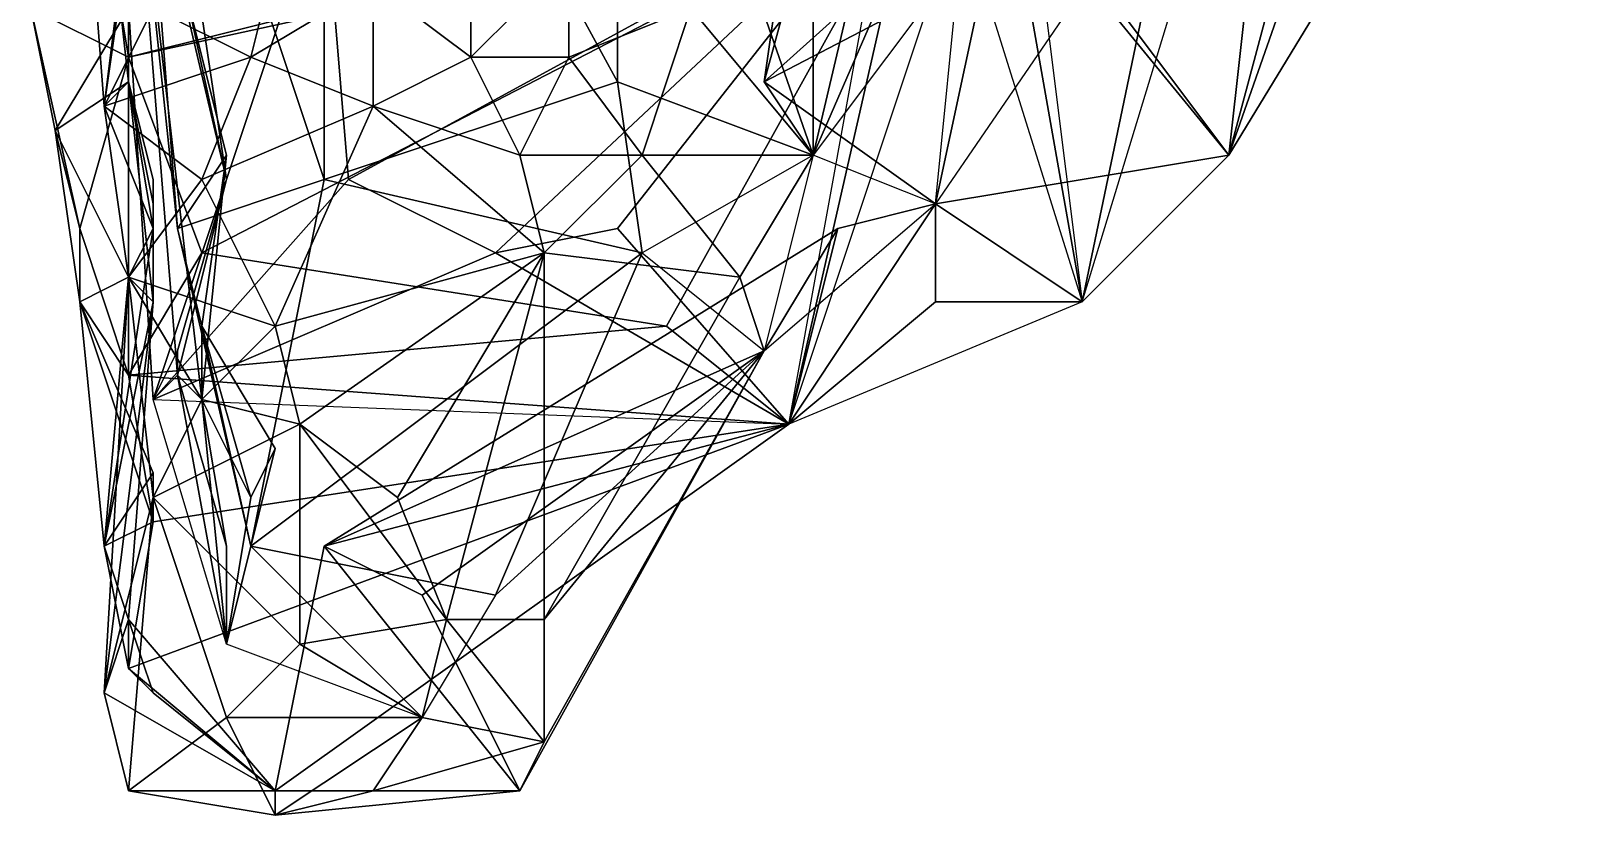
# Model space of a CAD drawing. Header units: metres. Extents: x -3.92 to 4.26, y -4.92 to 4.9.
# Drawn here: x 2.76 to 4.02, y -2.94 to -2.298 of the extents above; entities that cross this region are included whole.
import ezdxf

# ---------------------------------------------------------------- set-up
doc = ezdxf.new("R2010")
doc.units = ezdxf.units.M

msp = doc.modelspace()

# ---------------------------------------------------------------- linework, layer by layer
for points in [[(3, -1.9, -1), (3, -2.42, -1.04), (2.84, -1.94, -1)], [(3.24, -1.94, -0.94), (3.24, -2.34, -0.96), (3, -1.9, -1)], [(3, -1.9, -1), (3.24, -2.34, -0.96), (3, -2.42, -1.04)], [(3.48, -1.9, -0.78), (3.36, -2.34, -1.02), (3.4, -2.06, -1.02)], [(3.82, -2.1, -0.46), (3.36, -2.34, -1.02), (3.48, -1.9, -0.78)], [(2.84, -1.94, -1), (2.88, -2.46, -0.98), (2.84, -2.08, -0.74)], [(3, -2.42, -1.04), (2.88, -2.46, -0.98), (2.84, -1.94, -1)], [(3.6, -1.94, -0.46), (3.4, -2.4, -1.06), (3.24, -1.94, -0.94)], [(3.4, -2.4, -1.06), (3.24, -2.34, -0.96), (3.24, -1.94, -0.94)], [(3.6, -1.94, -0.46), (3.48, -2.06, -0.4), (3.4, -2.4, -1.06)], [(4.02, -1.94, -0.26), (3.74, -2.4, -0.32), (3.82, -2.1, -0.46)], [(4.02, -1.94, -0.26), (3.88, -2, 0.04), (3.74, -2.4, -0.32)], [(2.84, -2.08, -0.66), (2.92, -2.42, -0.28), (2.82, -1.96, -0.42)], [(2.86, -2.02, -0.28), (2.92, -2.42, -0.28), (2.82, -1.96, -0.06)], [(2.92, -2.42, -0.28), (2.86, -2.02, -0.28), (2.82, -1.96, -0.42)], [(2.92, -2.42, -0.28), (2.86, -2.6, -0.1), (2.82, -1.96, -0.06)], [(2.82, -1.96, -0.06), (2.86, -2.6, -0.1), (3, -2.18, -0.28)], [(3.88, -2, 0.04), (3.78, -2.04), (3.74, -2.4, -0.32)], [(3.78, -2.04), (3.56, -2.18, -0.02), (3.74, -2.4, -0.32)], [(3.72, -2.04, -0.28), (3.58, -2.2, -0.18), (3.62, -2.52, -0.26)], [(3.72, -2.04, -0.28), (3.62, -2.52, -0.26), (3.76, -2.06, -0.38)], [(3.4, -2.06, -1.02), (3.4, -2.4, -1.06), (3.3, -2.28, -1.08)], [(3.36, -2.34, -1.02), (3.4, -2.4, -1.06), (3.4, -2.06, -1.02)], [(3.48, -2.06, -0.4), (3.52, -2.24, -0.36), (3.4, -2.4, -1.06)], [(3.76, -2.06, -0.38), (3.5, -2.44, -0.34), (3.52, -2.24, -0.36)], [(2.84, -2.08, -0.74), (2.92, -2.4, -0.86), (2.84, -2.08, -0.66)], [(2.92, -2.4, -0.86), (2.9, -2.6, -0.64), (2.84, -2.08, -0.66)], [(2.84, -2.08, -0.74), (2.88, -2.46, -0.98), (2.92, -2.4, -0.86)], [(2.84, -2.08, -0.66), (2.88, -2.58, -0.44), (2.92, -2.42, -0.28)], [(2.9, -2.6, -0.64), (2.88, -2.58, -0.44), (2.84, -2.08, -0.66)], [(2.84, -2.2, -1.08), (2.82, -2.36, -1.08), (2.8, -2.1, -1.08)], [(2.8, -2.1, -1.08), (2.82, -2.36, -1.08), (2.84, -2.22, -0.84)], [(3.56, -2.16, -0.4), (3.36, -2.34, -1.02), (3.82, -2.1, -0.46)], [(3.74, -2.4, -0.32), (3.56, -2.16, -0.4), (3.82, -2.1, -0.46)], [(3.48, -2.16, 0.24), (2.82, -2.2, 0.02), (2.84, -2.32, 0.02)], [(2.82, -2.16, -0.58), (2.84, -2.34, -0.52), (2.84, -2.22, -0.5)], [(2.82, -2.16, -0.58), (2.84, -2.28, -0.6), (2.84, -2.34, -0.52)], [(3.48, -2.16, 0.24), (2.84, -2.32, 0.02), (3.48, -2.18, 0.08)], [(3.56, -2.16, -0.4), (3.5, -2.44, -0.34), (3.36, -2.34, -1.02)], [(3.56, -2.16, -0.4), (3.74, -2.4, -0.32), (3.5, -2.44, -0.34)], [(2.84, -2.32, 0.02), (2.9, -2.48, -0.14), (3.48, -2.18, 0.08)], [(2.86, -2.6, -0.1), (3.02, -2.42, -0.28), (3, -2.18, -0.28)], [(3.48, -2.18, 0.08), (2.9, -2.48, -0.14), (3.28, -2.54, -0.26)], [(3, -2.18, -0.28), (3.02, -2.42, -0.28), (3.46, -2.18)], [(3.02, -2.42, -0.28), (3.14, -2.48, -0.28), (3.46, -2.18)], [(3.14, -2.48, -0.28), (3.24, -2.46, -0.28), (3.46, -2.18)], [(3.38, -2.62, -0.24), (3.46, -2.18), (3.24, -2.46, -0.28)], [(3.48, -2.18, 0.08), (3.28, -2.54, -0.26), (3.38, -2.62, -0.24)], [(3.48, -2.18, 0.08), (3.38, -2.62, -0.24), (3.52, -2.2, 0.16)], [(3.56, -2.18, -0.02), (3.52, -2.2, 0.16), (3.62, -2.52, -0.26)], [(3.56, -2.18, -0.02), (3.62, -2.52, -0.26), (3.74, -2.4, -0.32)], [(2.76, -2.28, 0.02), (2.84, -2.32, 0.02), (2.82, -2.2, 0.02)], [(2.84, -2.2, -1.08), (2.86, -2.28, -1.08), (2.82, -2.36, -1.08)], [(2.82, -2.36, -1.08), (2.84, -2.34, -0.82), (2.84, -2.22, -0.84)], [(2.84, -2.22, -0.84), (2.84, -2.34, -0.82), (2.84, -2.24, -0.76)], [(2.84, -2.22, -0.34), (2.84, -2.34, -0.34), (2.84, -2.28, -0.28)], [(2.84, -2.22, -0.34), (2.84, -2.26, -0.42), (2.84, -2.34, -0.34)], [(2.84, -2.34, -0.52), (2.84, -2.26, -0.42), (2.84, -2.22, -0.5)], [(2.84, -2.24, -0.76), (2.84, -2.34, -0.7), (2.84, -2.24, -0.68)], [(2.84, -2.34, -0.82), (2.84, -2.34, -0.7), (2.84, -2.24, -0.76)], [(2.84, -2.34, -0.7), (2.84, -2.28, -0.6), (2.84, -2.24, -0.68)], [(2.94, -2.32, -1.08), (2.86, -2.28, -1.08), (2.96, -2.24, -1.08)], [(3.04, -2.26, -1.08), (2.94, -2.32, -1.08), (2.96, -2.24, -1.08)], [(3.12, -2.24, -1.08), (3.12, -2.32, -1.08), (3.04, -2.26, -1.08)], [(3.2, -2.24, -1.08), (3.12, -2.32, -1.08), (3.12, -2.24, -1.08)], [(3.2, -2.32, -1.08), (3.12, -2.32, -1.08), (3.2, -2.24, -1.08)], [(3.3, -2.28, -1.08), (3.2, -2.32, -1.08), (3.2, -2.24, -1.08)], [(2.84, -2.26, -0.42), (2.84, -2.34, -0.42), (2.84, -2.34, -0.34)], [(2.84, -2.34, -0.52), (2.84, -2.34, -0.42), (2.84, -2.26, -0.42)], [(3.04, -2.26, -1.08), (3.04, -2.36, -1.08), (2.94, -2.32, -1.08)], [(3.12, -2.32, -1.08), (3.04, -2.36, -1.08), (3.04, -2.26, -1.08)], [(2.84, -2.28, -0.28), (2.78, -2.38, -0.02), (2.76, -2.28, 0.02)], [(2.76, -2.28, 0.02), (2.8, -2.46, 0.02), (2.84, -2.32, 0.02)], [(2.78, -2.38, -0.02), (2.8, -2.46, 0.02), (2.76, -2.28, 0.02)], [(2.84, -2.28, -0.28), (2.84, -2.34, -0.34), (2.78, -2.38, -0.02)], [(2.86, -2.28, -1.08), (2.94, -2.32, -1.08), (2.82, -2.36, -1.08)], [(2.84, -2.34, -0.7), (2.84, -2.34, -0.52), (2.84, -2.28, -0.6)], [(3.3, -2.28, -1.08), (3.26, -2.4, -1.08), (3.2, -2.32, -1.08)], [(3.4, -2.4, -1.06), (3.26, -2.4, -1.08), (3.3, -2.28, -1.08)], [(2.84, -2.32, 0.02), (2.8, -2.46, 0.02), (2.84, -2.58, -0.02)], [(2.94, -2.32, -1.08), (2.9, -2.42, -1.08), (2.82, -2.36, -1.08)], [(2.9, -2.48, -0.14), (2.84, -2.32, 0.02), (2.84, -2.58, -0.02)], [(3.04, -2.36, -1.08), (2.9, -2.42, -1.08), (2.94, -2.32, -1.08)], [(3.16, -2.4, -1.08), (3.04, -2.36, -1.08), (3.12, -2.32, -1.08)], [(3.2, -2.32, -1.08), (3.16, -2.4, -1.08), (3.12, -2.32, -1.08)], [(3.2, -2.32, -1.08), (3.26, -2.4, -1.08), (3.16, -2.4, -1.08)], [(2.84, -2.34, -0.34), (2.84, -2.5, -0.2), (2.78, -2.38, -0.02)], [(2.82, -2.36, -1.08), (2.86, -2.46, -0.84), (2.84, -2.34, -0.82)], [(2.84, -2.34, -0.82), (2.86, -2.44, -0.76), (2.84, -2.34, -0.7)], [(2.86, -2.44, -0.76), (2.86, -2.52, -0.7), (2.84, -2.34, -0.7)], [(2.84, -2.34, -0.82), (2.86, -2.46, -0.84), (2.86, -2.44, -0.76)], [(2.84, -2.34, -0.34), (2.86, -2.46, -0.32), (2.84, -2.5, -0.2)], [(2.84, -2.34, -0.42), (2.86, -2.46, -0.4), (2.84, -2.34, -0.34)], [(2.84, -2.34, -0.52), (2.86, -2.46, -0.48), (2.84, -2.34, -0.42)], [(2.84, -2.34, -0.7), (2.86, -2.42, -0.62), (2.84, -2.34, -0.52)], [(2.86, -2.52, -0.7), (2.86, -2.52, -0.62), (2.84, -2.34, -0.7)], [(2.84, -2.34, -0.34), (2.86, -2.46, -0.4), (2.86, -2.46, -0.32)], [(2.84, -2.34, -0.42), (2.86, -2.46, -0.48), (2.86, -2.46, -0.4)], [(2.84, -2.34, -0.52), (2.86, -2.52, -0.62), (2.86, -2.46, -0.48)], [(2.86, -2.52, -0.62), (2.86, -2.42, -0.62), (2.84, -2.34, -0.7)], [(2.86, -2.52, -0.62), (2.84, -2.34, -0.52), (2.86, -2.42, -0.62)], [(3.24, -2.34, -0.96), (3.26, -2.48, -1.06), (3, -2.42, -1.04)], [(3.4, -2.4, -1.06), (3.26, -2.48, -1.06), (3.24, -2.34, -0.96)], [(3.36, -2.34, -1.02), (3.5, -2.44, -0.34), (3.4, -2.4, -1.06)], [(2.9, -2.42, -1.08), (2.84, -2.5, -1.08), (2.82, -2.36, -1.08)], [(2.82, -2.36, -1.08), (2.84, -2.5, -1.08), (2.86, -2.46, -0.84)], [(3.04, -2.36, -1.08), (2.96, -2.54, -1.08), (2.9, -2.42, -1.08)], [(3.18, -2.48, -1.08), (2.96, -2.54, -1.08), (3.04, -2.36, -1.08)], [(3.16, -2.4, -1.08), (3.18, -2.48, -1.08), (3.04, -2.36, -1.08)], [(2.78, -2.38, -0.02), (2.8, -2.52, -0.06), (2.8, -2.46, 0.02)], [(2.78, -2.38, -0.02), (2.84, -2.5, -0.2), (2.8, -2.52, -0.06)], [(2.88, -2.46, -0.98), (2.9, -2.54, -0.86), (2.92, -2.4, -0.86)], [(2.92, -2.4, -0.86), (2.9, -2.54, -0.86), (2.9, -2.6, -0.64)], [(3.26, -2.4, -1.08), (3.18, -2.48, -1.08), (3.16, -2.4, -1.08)], [(3.26, -2.4, -1.08), (3.34, -2.5, -1.08), (3.18, -2.48, -1.08)], [(3.4, -2.4, -1.06), (3.34, -2.5, -1.08), (3.26, -2.4, -1.08)], [(3.4, -2.4, -1.06), (3.36, -2.56, -1.02), (3.34, -2.5, -1.08)], [(3.74, -2.4, -0.32), (3.62, -2.52, -0.26), (3.5, -2.44, -0.34)], [(2.96, -2.54, -1.08), (2.84, -2.5, -1.08), (2.9, -2.42, -1.08)], [(2.92, -2.42, -0.28), (2.88, -2.56, -0.24), (2.86, -2.6, -0.1)], [(2.86, -2.6, -0.1), (3.14, -2.48, -0.28), (3.02, -2.42, -0.28)], [(3, -2.42, -1.04), (2.94, -2.72, -1.06), (2.88, -2.46, -0.98)], [(2.88, -2.58, -0.44), (2.88, -2.58, -0.36), (2.92, -2.42, -0.28)], [(2.88, -2.58, -0.36), (2.88, -2.56, -0.24), (2.92, -2.42, -0.28)], [(3.26, -2.48, -1.06), (2.94, -2.72, -1.06), (3, -2.42, -1.04)], [(2.86, -2.46, -0.84), (2.86, -2.52, -0.78), (2.86, -2.44, -0.76)], [(2.86, -2.44, -0.76), (2.86, -2.52, -0.78), (2.86, -2.52, -0.7)], [(3.42, -2.46, -0.32), (3.36, -2.56, -1.02), (3.5, -2.44, -0.34)], [(3.5, -2.52, -0.26), (3.38, -2.62, -0.24), (3.5, -2.44, -0.34)], [(3.38, -2.62, -0.24), (3.42, -2.46, -0.32), (3.5, -2.44, -0.34)], [(3.62, -2.52, -0.26), (3.5, -2.52, -0.26), (3.5, -2.44, -0.34)], [(2.8, -2.52, -0.06), (2.84, -2.58, -0.02), (2.8, -2.46, 0.02)], [(2.82, -2.72, -0.38), (2.86, -2.46, -0.48), (2.86, -2.52, -0.62)], [(2.82, -2.72, -0.38), (2.86, -2.46, -0.4), (2.86, -2.46, -0.48)], [(2.82, -2.72, -0.38), (2.86, -2.46, -0.32), (2.86, -2.46, -0.4)], [(2.82, -2.72, -0.38), (2.84, -2.5, -0.2), (2.86, -2.46, -0.32)], [(2.84, -2.5, -1.08), (2.86, -2.52, -0.78), (2.86, -2.46, -0.84)], [(2.94, -2.72, -1.06), (2.9, -2.54, -0.86), (2.88, -2.46, -0.98)], [(3.38, -2.62, -0.24), (3, -2.72, -0.58), (3.42, -2.46, -0.32)], [(3.42, -2.46, -0.32), (3, -2.72, -0.58), (3.36, -2.56, -1.02)], [(3.38, -2.62, -0.24), (3.24, -2.46, -0.28), (3.14, -2.48, -0.28)], [(2.9, -2.48, -0.14), (2.84, -2.58, -0.02), (3.28, -2.54, -0.26)], [(2.86, -2.6, -0.1), (3.38, -2.62, -0.24), (3.14, -2.48, -0.28)], [(3.26, -2.48, -1.06), (3.14, -2.76, -0.98), (2.94, -2.72, -1.06)], [(3.18, -2.48, -1.08), (2.98, -2.62, -1.08), (2.96, -2.54, -1.08)], [(3.18, -2.48, -1.08), (3.06, -2.68, -1.06), (2.98, -2.62, -1.08)], [(3.1, -2.78, -1.08), (3.06, -2.68, -1.06), (3.18, -2.48, -1.08)], [(3.18, -2.78, -1.06), (3.1, -2.78, -1.08), (3.18, -2.48, -1.08)], [(3.26, -2.48, -1.06), (3.36, -2.56, -1.02), (3.14, -2.76, -0.98)], [(3.34, -2.5, -1.08), (3.18, -2.78, -1.06), (3.18, -2.48, -1.08)], [(2.84, -2.5, -0.2), (2.82, -2.72, -0.38), (2.8, -2.52, -0.06)], [(2.86, -2.68, -1.08), (2.82, -2.84, -1.02), (2.84, -2.5, -1.08)], [(2.84, -2.5, -1.08), (2.82, -2.84, -1.02), (2.86, -2.52, -0.78)], [(2.96, -2.54, -1.08), (2.9, -2.6, -1.08), (2.84, -2.5, -1.08)], [(2.9, -2.6, -1.08), (2.86, -2.68, -1.08), (2.84, -2.5, -1.08)], [(3.34, -2.5, -1.08), (3.36, -2.56, -1.02), (3.18, -2.78, -1.06)], [(2.8, -2.52, -0.06), (2.86, -2.7, -0.14), (2.84, -2.58, -0.02)], [(2.8, -2.52, -0.06), (2.86, -2.66, -0.22), (2.86, -2.7, -0.14)], [(2.86, -2.66, -0.22), (2.8, -2.52, -0.06), (2.82, -2.72, -0.38)], [(2.82, -2.84, -1.02), (2.84, -2.78, -0.54), (2.86, -2.52, -0.78)], [(2.84, -2.78, -0.54), (2.82, -2.72, -0.38), (2.86, -2.52, -0.62)], [(2.86, -2.52, -0.78), (2.84, -2.78, -0.54), (2.86, -2.52, -0.7)], [(2.84, -2.78, -0.54), (2.86, -2.52, -0.62), (2.86, -2.52, -0.7)], [(3.62, -2.52, -0.26), (3.38, -2.62, -0.24), (3.5, -2.52, -0.26)], [(3.28, -2.54, -0.26), (2.84, -2.58, -0.02), (3.38, -2.62, -0.24)], [(2.96, -2.54, -1.08), (2.98, -2.62, -1.08), (2.9, -2.6, -1.08)], [(2.94, -2.72, -1.06), (2.96, -2.64, -0.86), (2.9, -2.54, -0.86)], [(2.9, -2.54, -0.86), (2.94, -2.68, -0.68), (2.9, -2.6, -0.64)], [(2.96, -2.64, -0.86), (2.94, -2.68, -0.68), (2.9, -2.54, -0.86)], [(2.88, -2.58, -0.36), (2.86, -2.6, -0.1), (2.88, -2.56, -0.24)], [(3, -2.72, -0.58), (3.08, -2.76, -0.9), (3.36, -2.56, -1.02)], [(3.36, -2.56, -1.02), (3.08, -2.76, -0.9), (3.16, -2.92, -0.94)], [(3.36, -2.56, -1.02), (3.16, -2.92, -0.94), (3.18, -2.88, -1.04)], [(3.36, -2.56, -1.02), (3.18, -2.88, -1.04), (3.18, -2.78, -1.06)], [(2.84, -2.58, -0.02), (2.86, -2.7, -0.14), (3.38, -2.62, -0.24)], [(2.88, -2.58, -0.36), (2.92, -2.8, -0.6), (2.86, -2.6, -0.1)], [(2.9, -2.6, -0.64), (2.92, -2.72, -0.6), (2.88, -2.58, -0.44)], [(2.92, -2.72, -0.6), (2.92, -2.8, -0.6), (2.88, -2.58, -0.44)], [(2.92, -2.8, -0.6), (2.88, -2.58, -0.36), (2.88, -2.58, -0.44)], [(2.98, -2.62, -1.08), (2.86, -2.68, -1.08), (2.9, -2.6, -1.08)], [(2.92, -2.8, -0.6), (2.9, -2.6, -0.64), (2.94, -2.68, -0.68)], [(2.92, -2.8, -0.6), (2.92, -2.72, -0.6), (2.9, -2.6, -0.64)], [(2.86, -2.7, -0.14), (2.84, -2.82, -0.32), (3.38, -2.62, -0.24)], [(2.84, -2.82, -0.32), (2.96, -2.92, -0.62), (3.38, -2.62, -0.24)], [(2.98, -2.62, -1.08), (2.98, -2.8, -1.08), (2.86, -2.68, -1.08)], [(3.38, -2.62, -0.24), (2.96, -2.92, -0.62), (3, -2.72, -0.58)], [(3.06, -2.68, -1.06), (3.1, -2.78, -1.08), (2.98, -2.62, -1.08)], [(3.1, -2.78, -1.08), (2.98, -2.8, -1.08), (2.98, -2.62, -1.08)], [(2.96, -2.64, -0.86), (2.92, -2.8, -0.6), (2.94, -2.68, -0.68)], [(2.94, -2.72, -1.06), (2.92, -2.8, -0.6), (2.96, -2.64, -0.86)], [(2.86, -2.7, -0.14), (2.86, -2.66, -0.22), (2.82, -2.72, -0.38)], [(2.84, -2.92, -1.06), (2.82, -2.84, -1.02), (2.86, -2.68, -1.08)], [(2.92, -2.86, -1.08), (2.84, -2.92, -1.06), (2.86, -2.68, -1.08)], [(2.98, -2.8, -1.08), (2.92, -2.86, -1.08), (2.86, -2.68, -1.08)], [(2.84, -2.82, -0.32), (2.86, -2.7, -0.14), (2.82, -2.72, -0.38)], [(2.84, -2.78, -0.54), (2.84, -2.82, -0.4), (2.82, -2.72, -0.38)], [(2.84, -2.82, -0.32), (2.82, -2.72, -0.38), (2.84, -2.82, -0.4)], [(2.94, -2.72, -1.06), (3.08, -2.86, -0.98), (2.92, -2.8, -0.6)], [(3.14, -2.76, -0.98), (3.08, -2.86, -0.98), (2.94, -2.72, -1.06)], [(3, -2.72, -0.58), (2.96, -2.92, -0.62), (3.16, -2.92, -0.94)], [(3, -2.72, -0.58), (3.16, -2.92, -0.94), (3.08, -2.76, -0.9)], [(2.96, -2.92, -0.62), (2.84, -2.78, -0.54), (2.82, -2.84, -1.02)], [(2.96, -2.92, -0.62), (2.86, -2.84, -0.48), (2.84, -2.78, -0.54)], [(2.86, -2.84, -0.48), (2.84, -2.82, -0.4), (2.84, -2.78, -0.54)], [(3.1, -2.78, -1.08), (3.08, -2.86, -1.06), (2.98, -2.8, -1.08)], [(3.18, -2.88, -1.04), (3.08, -2.86, -1.06), (3.1, -2.78, -1.08)], [(3.18, -2.78, -1.06), (3.18, -2.88, -1.04), (3.1, -2.78, -1.08)], [(3.08, -2.86, -1.06), (2.92, -2.86, -1.08), (2.98, -2.8, -1.08)], [(2.96, -2.92, -0.62), (2.84, -2.82, -0.32), (2.86, -2.84, -0.48)], [(2.84, -2.82, -0.32), (2.84, -2.82, -0.4), (2.86, -2.84, -0.48)], [(2.84, -2.92, -1.06), (2.96, -2.92, -0.62), (2.82, -2.84, -1.02)], [(2.92, -2.86, -1.08), (2.96, -2.94, -1.02), (2.84, -2.92, -1.06)], [(3.08, -2.86, -1.06), (2.96, -2.94, -1.02), (2.92, -2.86, -1.08)], [(2.96, -2.94, -1.02), (3.08, -2.86, -1.06), (3.04, -2.92, -1.02)], [(3.18, -2.88, -1.04), (3.04, -2.92, -1.02), (3.08, -2.86, -1.06)], [(3.16, -2.92, -0.94), (3.04, -2.92, -1.02), (3.18, -2.88, -1.04)], [(2.96, -2.92, -0.62), (2.84, -2.92, -1.06), (2.96, -2.94, -1.02)], [(3.16, -2.92, -0.94), (2.96, -2.94, -1.02), (3.04, -2.92, -1.02)], [(3.16, -2.92, -0.94), (2.96, -2.92, -0.62), (2.96, -2.94, -1.02)]]:
    msp.add_3dface(points)

doc.saveas('drawing.dxf')
